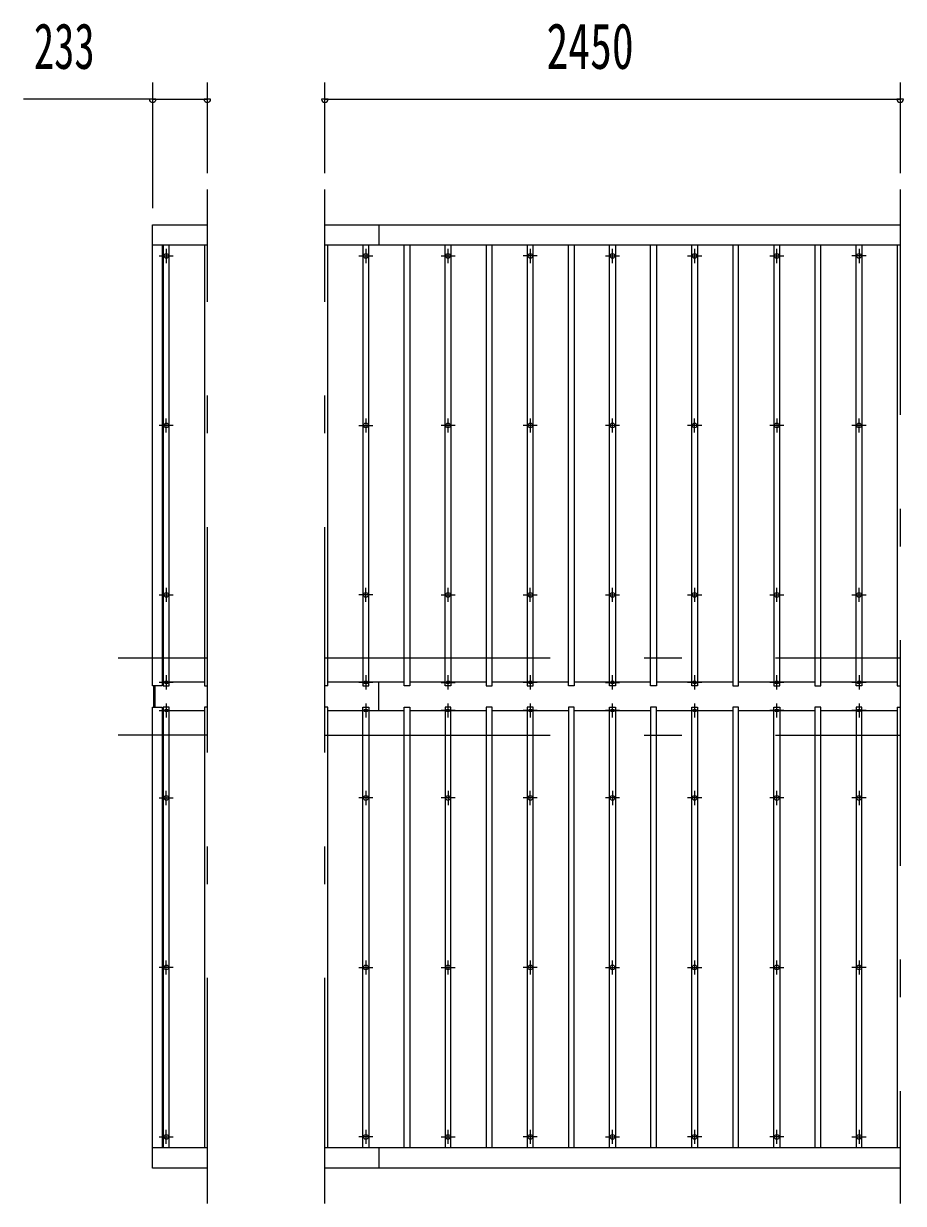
# Model space of a CAD drawing. Units: millimetres, scale not verified. Extents: x -32711 to 32716, y -14700 to 14700.
# Drawn here: x -25638 to -21891, y 8173 to 13197 of the extents above; entities that cross this region are included whole.
import ezdxf
from ezdxf.enums import TextEntityAlignment as Align

# ---------------------------------------------------------------- set-up
doc = ezdxf.new("R2010")
doc.units = ezdxf.units.MM
doc.header["$LTSCALE"] = 80
doc.linetypes.add('USER3', pattern=[24, 12, -5, 2, -5])
for name, color, linetype, lineweight in [('0-2_1-07BOLD', 7, 'Continuous', 18), ('0-3_1-27CENTER', 3, 'USER3', 18), ('0-4_1-47THIN', 4, 'Continuous', 18), ('0-5_1-57DIM', 3, 'Continuous', 18)]:
    doc.layers.add(name, color=color, linetype=linetype, lineweight=lineweight)
doc.styles.add('ＭＳ ゴシック', font='')
doc.styles.get('ＭＳ ゴシック').set_extended_font_data('MS Gothic')

msp = doc.modelspace()

# ---------------------------------------------------------------- linework, layer by layer
at = {"layer": '0-2_1-07BOLD'}
for p, q in [((-24355.08, 12340.53), (-21905.08, 12340.53)), ((-24125.08, 12340.53), (-24125.08, 12253.1)), ((-24855.08, 12253.1), (-25088.08, 12253.1)), ((-21905.08, 12253.1), (-24355.08, 12253.1)), ((-25083.08, 10286.05), (-25083.08, 10377.02)), ((-25078.08, 10377.02), (-25078.08, 10286.05)), ((-24125.08, 10271.05), (-24125.08, 10392.02)), ((-25088.08, 8409.97), (-24855.08, 8409.97)), ((-24355.08, 8409.97), (-21905.08, 8409.97)), ((-24125.08, 8409.97), (-24125.08, 8322.54)), ((-21905.08, 8322.54), (-24355.08, 8322.54))]:
    msp.add_line(p, q, dxfattribs=at)
for points in [[(-25048.08, 12253.1), (-25048.08, 10377.02), (-25088.08, 10377.02), (-25088.08, 12340.53), (-24855.08, 12340.53)], [(-25088.08, 10286.05), (-25048.08, 10286.05), (-25048.08, 8409.97)], [(-24855.08, 8322.54), (-25088.08, 8322.54), (-25088.08, 10286.05)]]:
    msp.add_lwpolyline(points, dxfattribs=at)
for centre in [(-25030.08, 12207.35), (-24180.08, 12207.35), (-23830.08, 12207.35), (-23480.08, 12207.35), (-23130.08, 12207.35), (-22780.08, 12207.35), (-22430.08, 12207.35), (-22080.08, 12207.35), (-25030.08, 11485.7), (-24180.08, 11485.7), (-23830.08, 11485.7), (-23480.08, 11485.7), (-23130.08, 11485.7), (-22780.08, 11485.7), (-22430.08, 11485.7), (-22080.08, 11485.7), (-25030.08, 10764.04), (-24180.08, 10764.04), (-23830.08, 10764.04), (-23480.08, 10764.04), (-23130.08, 10764.04), (-22780.08, 10764.04), (-22430.08, 10764.04), (-22080.08, 10764.04), (-25030.08, 9899.04), (-24180.08, 9899.04), (-23830.08, 9899.04), (-23480.08, 9899.04), (-23130.08, 9899.04), (-22780.08, 9899.04), (-22430.08, 9899.04), (-22080.08, 9899.04), (-25030.08, 9177.37), (-24180.08, 9177.37), (-23830.08, 9177.37), (-23480.08, 9177.37), (-23130.08, 9177.37), (-22780.08, 9177.37), (-22430.08, 9177.37), (-22080.08, 9177.37), (-25030.08, 8455.71), (-24180.08, 8455.71), (-23830.08, 8455.71), (-23480.08, 8455.71), (-23130.08, 8455.71), (-22780.08, 8455.71), (-22430.08, 8455.71), (-22080.08, 8455.71)]:
    msp.add_circle(centre, 10, dxfattribs=at)
for centre, start, end in [((-25030.08, 10380.99), 46.3961, 133.6039), ((-25030.08, 10401.99), 226.39838, 313.60162), ((-24180.08, 10380.99), 46.3961, 133.6039), ((-24180.08, 10401.99), 226.39838, 313.60162), ((-23830.08, 10380.99), 46.3961, 133.6039), ((-23830.08, 10401.99), 226.39838, 313.60162), ((-23480.08, 10380.99), 46.3961, 133.6039), ((-23480.08, 10401.99), 226.39838, 313.60162), ((-23130.08, 10380.99), 46.3961, 133.6039), ((-23130.08, 10401.99), 226.39838, 313.60162), ((-22780.08, 10380.99), 46.3961, 133.6039), ((-22780.08, 10401.99), 226.39838, 313.60162), ((-22430.08, 10380.99), 46.3961, 133.6039), ((-22430.08, 10401.99), 226.39838, 313.60162), ((-22080.08, 10380.99), 46.3961, 133.6039), ((-22080.08, 10401.99), 226.39838, 313.60162), ((-25030.08, 10261.08), 46.39838, 133.60162), ((-25030.08, 10282.08), 226.3961, 313.6039), ((-24180.08, 10261.08), 46.39838, 133.60162), ((-24180.08, 10282.08), 226.3961, 313.6039), ((-23830.08, 10261.08), 46.39838, 133.60162), ((-23830.08, 10282.08), 226.3961, 313.6039), ((-23480.08, 10261.08), 46.39838, 133.60162), ((-23480.08, 10282.08), 226.3961, 313.6039), ((-23130.08, 10261.08), 46.39838, 133.60162), ((-23130.08, 10282.08), 226.3961, 313.6039), ((-22780.08, 10261.08), 46.39838, 133.60162), ((-22780.08, 10282.08), 226.3961, 313.6039), ((-22430.08, 10261.08), 46.39838, 133.60162), ((-22430.08, 10282.08), 226.3961, 313.6039), ((-22080.08, 10261.08), 46.39838, 133.60162), ((-22080.08, 10282.08), 226.3961, 313.6039)]:
    msp.add_arc(centre, 14.5, start, end, dxfattribs=at)
at = {"layer": '0-3_1-27CENTER'}
for p, q in [((-24855.08, 8172.53), (-24855.08, 12490.53)), ((-24355.08, 8172.53), (-24355.08, 12490.53)), ((-21905.08, 12490.53), (-21905.08, 8172.53)), ((-25030.08, 12237.36), (-25030.08, 12177.36)), ((-24180.08, 12237.36), (-24180.08, 12177.36)), ((-23830.08, 12177.36), (-23830.08, 12237.36)), ((-23480.08, 12237.36), (-23480.08, 12177.36)), ((-23130.08, 12177.36), (-23130.08, 12237.36)), ((-22780.08, 12237.36), (-22780.08, 12177.36)), ((-22430.08, 12177.36), (-22430.08, 12237.36)), ((-22080.08, 12237.36), (-22080.08, 12177.36)), ((-25060.08, 12207.35), (-25000.08, 12207.35)), ((-24210.08, 12207.35), (-24150.08, 12207.35)), ((-23860.08, 12207.35), (-23800.08, 12207.35)), ((-23450.08, 12207.35), (-23510.08, 12207.35)), ((-23160.08, 12207.35), (-23100.08, 12207.35)), ((-22810.08, 12207.35), (-22750.08, 12207.35)), ((-22460.08, 12207.35), (-22400.08, 12207.35)), ((-22050.08, 12207.35), (-22110.08, 12207.35)), ((-25030.08, 11455.7), (-25030.08, 11515.7)), ((-24180.08, 11515.7), (-24180.08, 11455.7)), ((-23830.08, 11455.7), (-23830.08, 11515.7)), ((-23480.08, 11515.7), (-23480.08, 11455.7)), ((-23130.08, 11455.7), (-23130.08, 11515.7)), ((-22780.08, 11455.7), (-22780.08, 11515.7)), ((-22430.08, 11515.7), (-22430.08, 11455.7)), ((-22080.08, 11455.7), (-22080.08, 11515.7)), ((-25000.08, 11485.7), (-25060.08, 11485.7)), ((-24210.08, 11485.7), (-24150.08, 11485.7)), ((-23800.08, 11485.7), (-23860.08, 11485.7)), ((-23450.08, 11485.7), (-23510.08, 11485.7)), ((-23100.08, 11485.7), (-23160.08, 11485.7)), ((-22750.08, 11485.7), (-22810.08, 11485.7)), ((-22400.08, 11485.7), (-22460.08, 11485.7)), ((-22050.08, 11485.7), (-22110.08, 11485.7)), ((-25060.08, 10764.04), (-25000.08, 10764.04)), ((-25030.08, 10794.04), (-25030.08, 10734.04)), ((-24150.08, 10764.04), (-24210.08, 10764.04)), ((-24180.08, 10734.04), (-24180.08, 10794.04)), ((-23860.08, 10764.04), (-23800.08, 10764.04)), ((-23830.08, 10734.04), (-23830.08, 10794.04)), ((-23510.08, 10764.04), (-23450.08, 10764.04)), ((-23480.08, 10734.04), (-23480.08, 10794.04)), ((-23160.08, 10764.04), (-23100.08, 10764.04)), ((-23130.08, 10734.04), (-23130.08, 10794.04)), ((-22810.08, 10764.04), (-22750.08, 10764.04)), ((-22780.08, 10794.04), (-22780.08, 10734.04)), ((-22460.08, 10764.04), (-22400.08, 10764.04)), ((-22430.08, 10734.04), (-22430.08, 10794.04)), ((-22110.08, 10764.04), (-22050.08, 10764.04)), ((-22080.08, 10734.04), (-22080.08, 10794.04)), ((-25235.08, 10496.54), (-24855.08, 10496.54)), ((-24355.08, 10496.54), (-21905.08, 10496.54)), ((-25030.08, 10421.49), (-25030.08, 10361.49)), ((-24180.08, 10421.49), (-24180.08, 10361.49)), ((-23830.08, 10361.49), (-23830.08, 10421.49)), ((-23480.08, 10421.49), (-23480.08, 10361.49)), ((-23130.08, 10361.49), (-23130.08, 10421.49)), ((-22780.08, 10421.49), (-22780.08, 10361.49)), ((-22430.08, 10361.49), (-22430.08, 10421.49)), ((-22080.08, 10421.49), (-22080.08, 10361.49)), ((-25000.08, 10391.49), (-25060.08, 10391.49)), ((-24150.08, 10391.49), (-24210.08, 10391.49)), ((-23860.08, 10391.49), (-23800.08, 10391.49)), ((-23450.08, 10391.49), (-23510.08, 10391.49)), ((-23160.08, 10391.49), (-23100.08, 10391.49)), ((-22750.08, 10391.49), (-22810.08, 10391.49)), ((-22400.08, 10391.49), (-22460.08, 10391.49)), ((-22050.08, 10391.49), (-22110.08, 10391.49)), ((-25030.08, 10301.58), (-25030.08, 10241.59)), ((-24180.08, 10301.58), (-24180.08, 10241.59)), ((-23830.08, 10241.59), (-23830.08, 10301.58)), ((-23480.08, 10301.58), (-23480.08, 10241.59)), ((-23130.08, 10241.59), (-23130.08, 10301.58)), ((-22780.08, 10301.58), (-22780.08, 10241.59)), ((-22430.08, 10241.59), (-22430.08, 10301.58)), ((-22080.08, 10301.58), (-22080.08, 10241.59)), ((-25060.08, 10271.58), (-25000.08, 10271.58)), ((-24210.08, 10271.58), (-24150.08, 10271.58)), ((-23800.08, 10271.58), (-23860.08, 10271.58)), ((-23450.08, 10271.58), (-23510.08, 10271.58)), ((-23100.08, 10271.58), (-23160.08, 10271.58)), ((-22810.08, 10271.58), (-22750.08, 10271.58)), ((-22400.08, 10271.58), (-22460.08, 10271.58)), ((-22050.08, 10271.58), (-22110.08, 10271.58)), ((-24855.08, 10166.54), (-25235.08, 10166.54)), ((-24355.08, 10166.54), (-21905.08, 10166.54)), ((-25060.08, 9899.04), (-25000.08, 9899.04)), ((-25030.08, 9869.03), (-25030.08, 9929.03)), ((-24150.08, 9899.04), (-24210.08, 9899.04)), ((-24180.08, 9929.03), (-24180.08, 9869.03)), ((-23800.08, 9899.04), (-23860.08, 9899.04)), ((-23830.08, 9929.03), (-23830.08, 9869.03)), ((-23450.08, 9899.04), (-23510.08, 9899.04)), ((-23480.08, 9869.03), (-23480.08, 9929.03)), ((-23100.08, 9899.04), (-23160.08, 9899.04)), ((-23130.08, 9929.03), (-23130.08, 9869.03)), ((-22750.08, 9899.04), (-22810.08, 9899.04)), ((-22780.08, 9929.03), (-22780.08, 9869.03)), ((-22400.08, 9899.04), (-22460.08, 9899.04)), ((-22430.08, 9869.03), (-22430.08, 9929.03)), ((-22050.08, 9899.04), (-22110.08, 9899.04)), ((-22080.08, 9929.03), (-22080.08, 9869.03)), ((-25030.08, 9147.37), (-25030.08, 9207.38)), ((-24180.08, 9207.38), (-24180.08, 9147.37)), ((-23830.08, 9147.37), (-23830.08, 9207.38)), ((-23480.08, 9207.38), (-23480.08, 9147.37)), ((-23130.08, 9147.37), (-23130.08, 9207.38)), ((-22780.08, 9207.38), (-22780.08, 9147.37)), ((-22430.08, 9147.37), (-22430.08, 9207.38)), ((-22080.08, 9207.38), (-22080.08, 9147.37)), ((-25000.08, 9177.37), (-25060.08, 9177.37)), ((-24210.08, 9177.37), (-24150.08, 9177.37)), ((-23860.08, 9177.37), (-23800.08, 9177.37)), ((-23450.08, 9177.37), (-23510.08, 9177.37)), ((-23160.08, 9177.37), (-23100.08, 9177.37)), ((-22810.08, 9177.37), (-22750.08, 9177.37)), ((-22460.08, 9177.37), (-22400.08, 9177.37)), ((-22050.08, 9177.37), (-22110.08, 9177.37)), ((-25060.08, 8455.71), (-25000.08, 8455.71)), ((-25030.08, 8425.71), (-25030.08, 8485.71)), ((-24150.08, 8455.71), (-24210.08, 8455.71)), ((-24180.08, 8485.71), (-24180.08, 8425.71)), ((-23860.08, 8455.71), (-23800.08, 8455.71)), ((-23830.08, 8425.71), (-23830.08, 8485.71)), ((-23450.08, 8455.71), (-23510.08, 8455.71)), ((-23480.08, 8485.71), (-23480.08, 8425.71)), ((-23160.08, 8455.71), (-23100.08, 8455.71)), ((-23130.08, 8425.71), (-23130.08, 8485.71)), ((-22750.08, 8455.71), (-22810.08, 8455.71)), ((-22780.08, 8485.71), (-22780.08, 8425.71)), ((-22400.08, 8455.71), (-22460.08, 8455.71)), ((-22430.08, 8425.71), (-22430.08, 8485.71)), ((-22110.08, 8455.71), (-22050.08, 8455.71)), ((-22080.08, 8485.71), (-22080.08, 8425.71))]:
    msp.add_line(p, q, dxfattribs=at)
at = {"layer": '0-4_1-47THIN'}
for p, q in [((-24342.58, 10377.02), (-24342.58, 12253.1)), ((-24167.58, 10377.02), (-24167.58, 12253.1)), ((-23992.58, 12253.1), (-23992.58, 10377.02)), ((-23817.58, 12253.1), (-23817.58, 10377.02)), ((-23642.58, 10377.02), (-23642.58, 12253.1)), ((-23467.58, 10377.02), (-23467.58, 12253.1)), ((-23292.58, 12253.1), (-23292.58, 10377.02)), ((-23117.58, 12253.1), (-23117.58, 10377.02)), ((-22942.58, 12253.1), (-22942.58, 10377.02)), ((-22767.58, 12253.1), (-22767.58, 10377.02)), ((-22592.58, 10377.02), (-22592.58, 12253.1)), ((-22417.58, 10377.02), (-22417.58, 12253.1)), ((-22242.58, 10377.02), (-22242.58, 12253.1)), ((-22067.58, 12253.1), (-22067.58, 10377.02)), ((-25042.58, 10392.02), (-25048.08, 10392.02)), ((-24867.58, 10392.02), (-25017.58, 10392.02)), ((-24342.58, 10377.02), (-24355.08, 10377.02)), ((-24192.58, 10392.02), (-24342.58, 10392.02)), ((-24017.58, 10392.02), (-24167.58, 10392.02)), ((-23842.58, 10392.02), (-23992.58, 10392.02)), ((-23667.58, 10392.02), (-23817.58, 10392.02)), ((-23492.58, 10392.02), (-23642.58, 10392.02)), ((-23317.58, 10392.02), (-23467.58, 10392.02)), ((-23142.58, 10392.02), (-23292.58, 10392.02)), ((-22967.58, 10392.02), (-23117.58, 10392.02)), ((-22792.58, 10392.02), (-22942.58, 10392.02)), ((-22617.58, 10392.02), (-22767.58, 10392.02)), ((-22442.58, 10392.02), (-22592.58, 10392.02)), ((-22267.58, 10392.02), (-22417.58, 10392.02)), ((-22092.58, 10392.02), (-22242.58, 10392.02)), ((-21917.58, 10392.02), (-22067.58, 10392.02)), ((-25042.58, 10271.05), (-25048.08, 10271.05)), ((-25042.58, 10286.05), (-25042.58, 8409.97)), ((-25017.58, 10271.05), (-24867.58, 10271.05)), ((-24867.58, 10286.05), (-24867.58, 8409.97)), ((-24855.08, 10286.05), (-24867.58, 10286.05)), ((-24342.58, 10271.05), (-24192.58, 10271.05)), ((-24192.58, 8409.97), (-24192.58, 10286.05)), ((-24167.58, 10271.05), (-24017.58, 10271.05)), ((-24017.58, 8409.97), (-24017.58, 10286.05)), ((-23992.58, 10271.05), (-23842.58, 10271.05)), ((-23842.58, 10286.05), (-23842.58, 8409.97)), ((-23817.58, 10271.05), (-23667.58, 10271.05)), ((-23667.58, 10286.05), (-23667.58, 8409.97)), ((-23642.58, 10271.05), (-23492.58, 10271.05)), ((-23492.58, 10286.05), (-23492.58, 8409.97)), ((-23467.58, 10271.05), (-23317.58, 10271.05)), ((-23317.58, 10286.05), (-23317.58, 8409.97)), ((-23292.58, 10271.05), (-23142.58, 10271.05)), ((-23142.58, 8409.97), (-23142.58, 10286.05)), ((-23117.58, 10271.05), (-22967.58, 10271.05)), ((-22967.58, 10286.05), (-22967.58, 8409.97)), ((-22942.58, 10271.05), (-22792.58, 10271.05)), ((-22792.58, 8409.97), (-22792.58, 10286.05)), ((-22767.58, 10271.05), (-22617.58, 10271.05)), ((-22617.58, 10286.05), (-22617.58, 8409.97)), ((-22592.58, 10271.05), (-22442.58, 10271.05)), ((-22442.58, 8409.97), (-22442.58, 10286.05)), ((-22417.58, 10271.05), (-22267.58, 10271.05)), ((-22267.58, 10286.05), (-22267.58, 8409.97)), ((-22242.58, 10271.05), (-22092.58, 10271.05)), ((-22092.58, 10286.05), (-22092.58, 8409.97)), ((-22067.58, 10271.05), (-21917.58, 10271.05)), ((-21917.58, 10286.05), (-21917.58, 8409.97)), ((-21917.58, 10286.05), (-21905.08, 10286.05))]:
    msp.add_line(p, q, dxfattribs=at)
for points in [[(-25042.58, 12253.1), (-25042.58, 10377.02), (-25017.58, 10377.02), (-25017.58, 12253.1)], [(-24867.58, 12253.1), (-24867.58, 10377.02), (-24855.08, 10377.02)], [(-24192.58, 12253.1), (-24192.58, 10377.02), (-24167.58, 10377.02)], [(-23992.58, 10377.02), (-24017.58, 10377.02), (-24017.58, 12253.1)], [(-23817.58, 10377.02), (-23842.58, 10377.02), (-23842.58, 12253.1)], [(-23667.58, 12253.1), (-23667.58, 10377.02), (-23642.58, 10377.02)], [(-23492.58, 12253.1), (-23492.58, 10377.02), (-23467.58, 10377.02)], [(-23292.58, 10377.02), (-23317.58, 10377.02), (-23317.58, 12253.1)], [(-23117.58, 10377.02), (-23142.58, 10377.02), (-23142.58, 12253.1)], [(-22942.58, 10377.02), (-22967.58, 10377.02), (-22967.58, 12253.1)], [(-22767.58, 10377.02), (-22792.58, 10377.02), (-22792.58, 12253.1)], [(-22617.58, 12253.1), (-22617.58, 10377.02), (-22592.58, 10377.02)], [(-22442.58, 12253.1), (-22442.58, 10377.02), (-22417.58, 10377.02)], [(-22267.58, 12253.1), (-22267.58, 10377.02), (-22242.58, 10377.02)], [(-22067.58, 10377.02), (-22092.58, 10377.02), (-22092.58, 12253.1)], [(-21917.58, 12253.1), (-21917.58, 10377.02), (-21905.08, 10377.02)], [(-25017.58, 8409.97), (-25017.58, 10286.05), (-25042.58, 10286.05)], [(-24342.58, 8409.97), (-24342.58, 10286.05), (-24355.08, 10286.05)], [(-24192.58, 10286.05), (-24167.58, 10286.05), (-24167.58, 8409.97)], [(-24017.58, 10286.05), (-23992.58, 10286.05), (-23992.58, 8409.97)], [(-23817.58, 8409.97), (-23817.58, 10286.05), (-23842.58, 10286.05)], [(-23642.58, 8409.97), (-23642.58, 10286.05), (-23667.58, 10286.05)], [(-23467.58, 8409.97), (-23467.58, 10286.05), (-23492.58, 10286.05)], [(-23292.58, 8409.97), (-23292.58, 10286.05), (-23317.58, 10286.05)], [(-23142.58, 10286.05), (-23117.58, 10286.05), (-23117.58, 8409.97)], [(-22942.58, 8409.97), (-22942.58, 10286.05), (-22967.58, 10286.05)], [(-22792.58, 10286.05), (-22767.58, 10286.05), (-22767.58, 8409.97)], [(-22592.58, 8409.97), (-22592.58, 10286.05), (-22617.58, 10286.05)], [(-22442.58, 10286.05), (-22417.58, 10286.05), (-22417.58, 8409.97)], [(-22242.58, 8409.97), (-22242.58, 10286.05), (-22267.58, 10286.05)], [(-22067.58, 8409.97), (-22067.58, 10286.05), (-22092.58, 10286.05)]]:
    msp.add_lwpolyline(points, dxfattribs=at)
at = {"layer": '0-5_1-57DIM'}
for p, q in [((-25088.08, 12945.53), (-25088.08, 12410.53)), ((-24855.08, 12560.53), (-24855.08, 12945.53)), ((-24355.08, 12560.53), (-24355.08, 12945.53)), ((-21905.08, 12945.53), (-21905.08, 12560.53)), ((-25088.08, 12875.53), (-25637.58, 12875.53)), ((-25074.08, 12875.53), (-25102.08, 12875.53)), ((-25088.08, 12875.53), (-24855.08, 12875.53)), ((-24841.08, 12875.53), (-24869.08, 12875.53)), ((-24341.08, 12875.53), (-24369.08, 12875.53)), ((-24355.08, 12875.53), (-21905.08, 12875.53)), ((-21891.08, 12875.53), (-21919.08, 12875.53))]:
    msp.add_line(p, q, dxfattribs=at)
for centre in [(-25088.08, 12875.53), (-24855.08, 12875.53), (-24355.08, 12875.53), (-21905.08, 12875.53)]:
    msp.add_arc(centre, 14, 180, 0, dxfattribs=at)

# ---------------------------------------------------------------- texts
at = {"layer": '0-5_1-57DIM', "color": 7, "style": 'ＭＳ ゴシック'}
for s, width, p in [('233', 0.65, (-25593.78, 12945.53)), ('2450', 0.7, (-23411.07, 12945.53))]:
    msp.add_text(s, height=195, dxfattribs=dict(at, width=width)).set_placement(p, align=Align.BOTTOM_LEFT)

doc.saveas('drawing.dxf')
